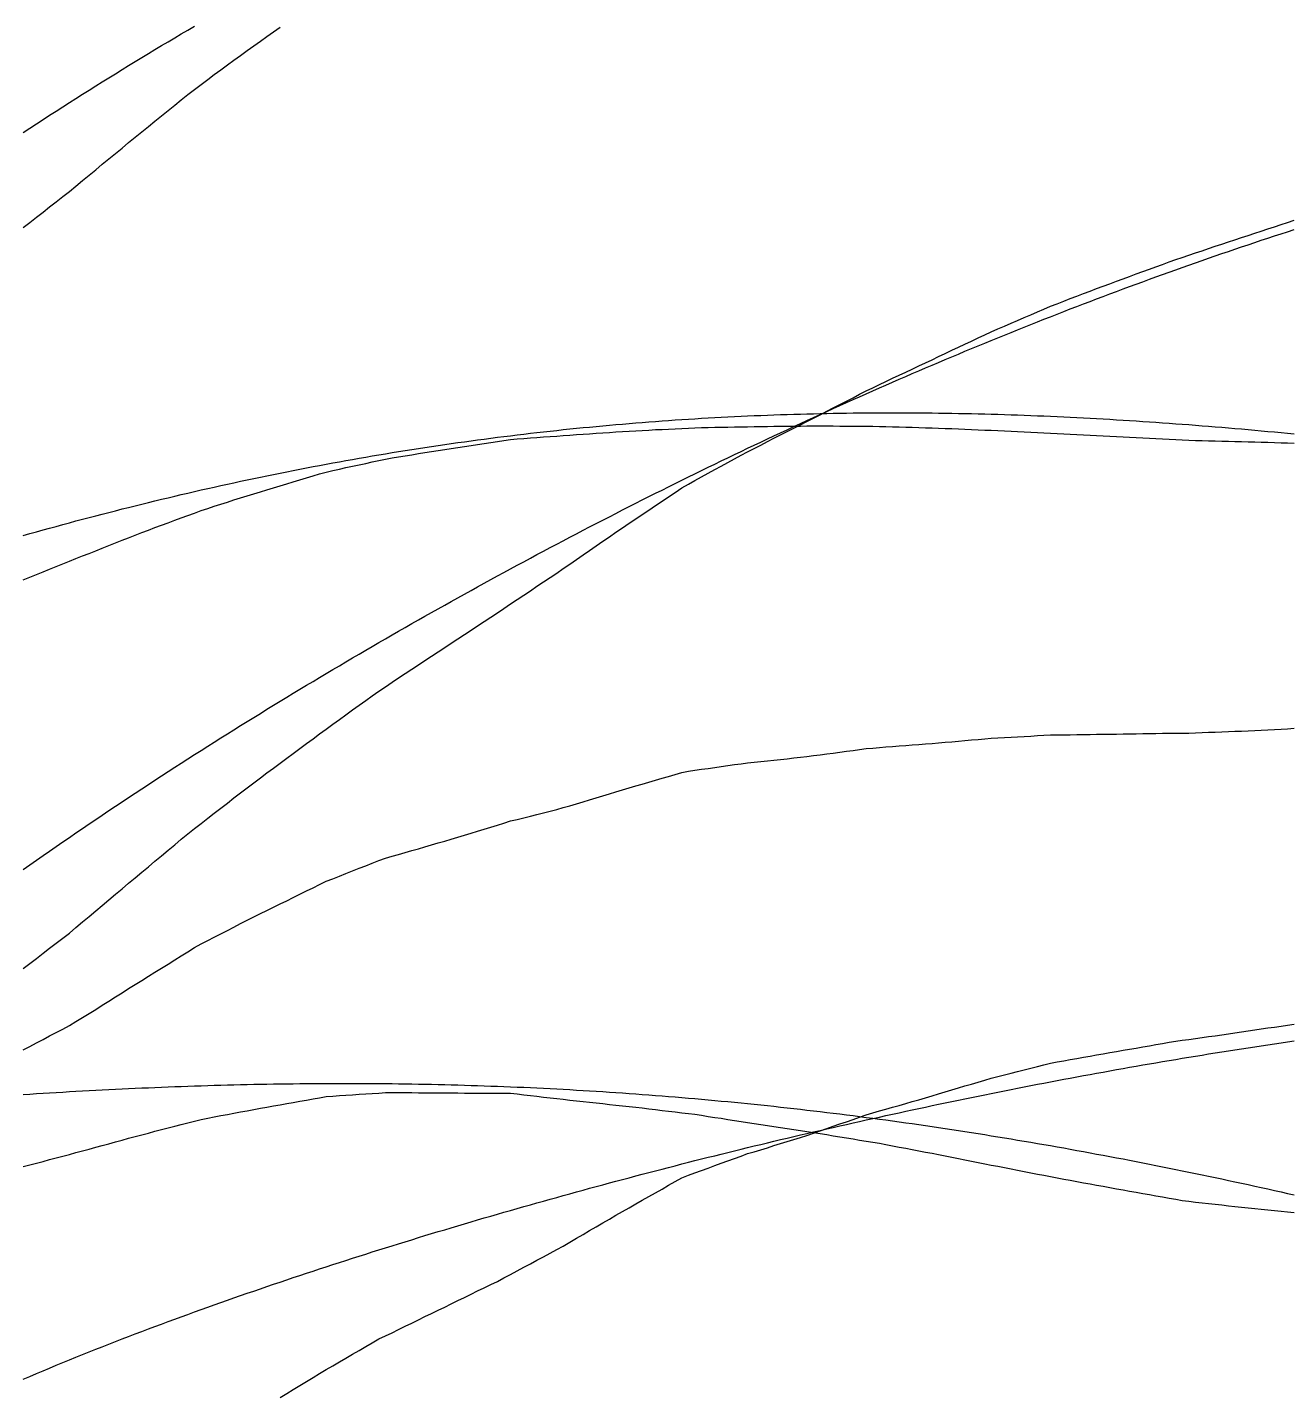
# Model space of a CAD drawing. Extents: x -35 to 179, y -35 to 146.
# Drawn here: x 70.5 to 124.9, y 28 to 86.9 of the extents above; entities that cross this region are included whole.
import ezdxf

# ---------------------------------------------------------------- set-up
doc = ezdxf.new("R2010")
doc.units = 0

msp = doc.modelspace()

# ---------------------------------------------------------------- linework, layer by layer
at = {"color": 3}
for points in [[(70.353, 82.331), (70.636, 82.517), (70.92, 82.703), (71.204, 82.887), (71.487, 83.071), (71.771, 83.254), (72.055, 83.436), (72.338, 83.618), (72.622, 83.798), (72.906, 83.978), (73.189, 84.157), (73.473, 84.335), (73.757, 84.512), (74.04, 84.689), (74.324, 84.864), (74.608, 85.039), (74.891, 85.213), (75.175, 85.387), (75.459, 85.559), (75.743, 85.731), (76.026, 85.902), (76.31, 86.072), (76.594, 86.241), (76.877, 86.41), (77.161, 86.578), (77.445, 86.745), (77.728, 86.911)], [(70.353, 50.575), (70.636, 50.775), (70.92, 50.975), (71.204, 51.173), (71.487, 51.371), (71.771, 51.568), (72.055, 51.764), (72.338, 51.959), (72.622, 52.154), (72.906, 52.347), (73.189, 52.54), (73.473, 52.732), (73.757, 52.923), (74.04, 53.113), (74.324, 53.303), (74.608, 53.492), (74.891, 53.68), (75.175, 53.868), (75.459, 54.055), (75.743, 54.241), (76.026, 54.426), (76.31, 54.611), (76.594, 54.795), (76.877, 54.978), (77.161, 55.161), (77.445, 55.343), (77.728, 55.524), (78.012, 55.705), (78.296, 55.885), (78.579, 56.065), (78.863, 56.243), (79.147, 56.421), (79.43, 56.599), (79.714, 56.776), (79.998, 56.952), (80.281, 57.128), (80.565, 57.303), (80.849, 57.477), (81.132, 57.651), (81.416, 57.824), (81.7, 57.997), (81.983, 58.169), (82.267, 58.341), (82.551, 58.511), (82.835, 58.682), (83.118, 58.851), (83.402, 59.021), (83.686, 59.189), (83.969, 59.357), (84.253, 59.525), (84.537, 59.691), (84.82, 59.858), (85.104, 60.023), (85.388, 60.189), (85.671, 60.353), (85.955, 60.517), (86.239, 60.681), (86.522, 60.844), (86.806, 61.006), (87.09, 61.168), (87.373, 61.329), (87.657, 61.49), (87.941, 61.65), (88.224, 61.81), (88.508, 61.969), (88.792, 62.128), (89.075, 62.286), (89.359, 62.443), (89.643, 62.6), (89.927, 62.757), (90.21, 62.913), (90.494, 63.068), (90.778, 63.223), (91.061, 63.377), (91.345, 63.531), (91.629, 63.684), (91.912, 63.837), (92.196, 63.989), (92.48, 64.141), (92.763, 64.292), (93.047, 64.443), (93.331, 64.593), (93.614, 64.743), (93.898, 64.892), (94.182, 65.04), (94.465, 65.189), (94.749, 65.336), (95.033, 65.483), (95.316, 65.63), (95.6, 65.776), (95.884, 65.921), (96.167, 66.066), (96.451, 66.211), (96.735, 66.355), (97.019, 66.498), (97.302, 66.641), (97.586, 66.783), (97.87, 66.925), (98.153, 67.067), (98.437, 67.208), (98.721, 67.348), (99.004, 67.488), (99.288, 67.627), (99.572, 67.766), (99.855, 67.904), (100.139, 68.042), (100.423, 68.18), (100.706, 68.316), (100.99, 68.453), (101.274, 68.589), (101.557, 68.724), (101.841, 68.859), (102.125, 68.993), (102.408, 69.127), (102.692, 69.26), (102.976, 69.393), (103.259, 69.525), (103.543, 69.657), (103.827, 69.788), (104.111, 69.919), (104.394, 70.049), (104.678, 70.178), (104.962, 70.308), (105.245, 70.436), (105.529, 70.564), (105.813, 70.692), (106.096, 70.819), (106.38, 70.946), (106.664, 71.072), (106.947, 71.198), (107.231, 71.323), (107.515, 71.447), (107.798, 71.571), (108.082, 71.695), (108.366, 71.818), (108.649, 71.941), (108.933, 72.063), (109.217, 72.184), (109.5, 72.305), (109.784, 72.426), (110.068, 72.545), (110.351, 72.665), (110.635, 72.784), (110.919, 72.902), (111.203, 73.02), (111.486, 73.138), (111.77, 73.254), (112.054, 73.371), (112.337, 73.487), (112.621, 73.602), (112.905, 73.717), (113.188, 73.831), (113.472, 73.945), (113.756, 74.058), (114.039, 74.17), (114.323, 74.283), (114.607, 74.394), (114.89, 74.505), (115.174, 74.616), (115.458, 74.726), (115.741, 74.835), (116.025, 74.944), (116.309, 75.053), (116.592, 75.161), (116.876, 75.268), (117.16, 75.375), (117.443, 75.481), (117.727, 75.587), (118.011, 75.693), (118.295, 75.797), (118.578, 75.901), (118.862, 76.005), (119.146, 76.108), (119.429, 76.211), (119.713, 76.313), (119.997, 76.414), (120.28, 76.515), (120.564, 76.616), (120.848, 76.716), (121.131, 76.815), (121.415, 76.914), (121.699, 77.012), (121.982, 77.11), (122.266, 77.207), (122.55, 77.303), (122.833, 77.399), (123.117, 77.495), (123.401, 77.59), (123.684, 77.684), (123.968, 77.778), (124.252, 77.871), (124.535, 77.964), (124.819, 78.056), (125.103, 78.147)], [(70.353, 64.965), (70.636, 65.046), (70.92, 65.125), (71.204, 65.204), (71.487, 65.283), (71.771, 65.36), (72.055, 65.438), (72.338, 65.514), (72.622, 65.591), (72.906, 65.666), (73.189, 65.741), (73.473, 65.816), (73.757, 65.89), (74.04, 65.963), (74.324, 66.036), (74.608, 66.108), (74.891, 66.179), (75.175, 66.25), (75.459, 66.321), (75.743, 66.391), (76.026, 66.46), (76.31, 66.528), (76.594, 66.596), (76.877, 66.664), (77.161, 66.73), (77.445, 66.796), (77.728, 66.862), (78.012, 66.927), (78.296, 66.991), (78.579, 67.055), (78.863, 67.118), (79.147, 67.18), (79.43, 67.242), (79.714, 67.303), (79.998, 67.364), (80.281, 67.424), (80.565, 67.483), (80.849, 67.542), (81.132, 67.6), (81.416, 67.657), (81.7, 67.714), (81.983, 67.77), (82.267, 67.826), (82.551, 67.881), (82.835, 67.935), (83.118, 67.989), (83.402, 68.042), (83.686, 68.094), (83.969, 68.146), (84.253, 68.197), (84.537, 68.247), (84.82, 68.297), (85.104, 68.346), (85.388, 68.395), (85.671, 68.443), (85.955, 68.49), (86.239, 68.537), (86.522, 68.583), (86.806, 68.628), (87.09, 68.673), (87.373, 68.717), (87.657, 68.76), (87.941, 68.803), (88.224, 68.845), (88.508, 68.887), (88.792, 68.928), (89.075, 68.968), (89.359, 69.008), (89.643, 69.047), (89.927, 69.085), (90.21, 69.123), (90.494, 69.16), (90.778, 69.196), (91.061, 69.232), (91.345, 69.267), (91.629, 69.302), (91.912, 69.336), (92.196, 69.369), (92.48, 69.402), (92.763, 69.434), (93.047, 69.465), (93.331, 69.496), (93.614, 69.526), (93.898, 69.555), (94.182, 69.584), (94.465, 69.613), (94.749, 69.64), (95.033, 69.667), (95.316, 69.694), (95.6, 69.719), (95.884, 69.744), (96.167, 69.769), (96.451, 69.793), (96.735, 69.816), (97.019, 69.839), (97.302, 69.861), (97.586, 69.882), (97.87, 69.903), (98.153, 69.923), (98.437, 69.943), (98.721, 69.962), (99.004, 69.98), (99.288, 69.998), (99.572, 70.015), (99.855, 70.031), (100.139, 70.047), (100.423, 70.063), (100.706, 70.077), (100.99, 70.092), (101.274, 70.105), (101.557, 70.118), (101.841, 70.13), (102.125, 70.142), (102.408, 70.153), (102.692, 70.164), (102.976, 70.174), (103.259, 70.183), (103.543, 70.192), (103.827, 70.2), (104.111, 70.208), (104.394, 70.215), (104.678, 70.221), (104.962, 70.227), (105.245, 70.233), (105.529, 70.238), (105.813, 70.242), (106.096, 70.245), (106.38, 70.248), (106.664, 70.251), (106.947, 70.253), (107.231, 70.254), (107.515, 70.255), (107.798, 70.255), (108.082, 70.255), (108.366, 70.254), (108.649, 70.253), (108.933, 70.251), (109.217, 70.249), (109.5, 70.246), (109.784, 70.242), (110.068, 70.238), (110.351, 70.234), (110.635, 70.228), (110.919, 70.223), (111.203, 70.217), (111.486, 70.21), (111.77, 70.203), (112.054, 70.195), (112.337, 70.187), (112.621, 70.178), (112.905, 70.169), (113.188, 70.159), (113.472, 70.149), (113.756, 70.138), (114.039, 70.127), (114.323, 70.115), (114.607, 70.103), (114.89, 70.09), (115.174, 70.077), (115.458, 70.064), (115.741, 70.05), (116.025, 70.035), (116.309, 70.02), (116.592, 70.005), (116.876, 69.989), (117.16, 69.972), (117.443, 69.955), (117.727, 69.938), (118.011, 69.92), (118.295, 69.902), (118.578, 69.884), (118.862, 69.865), (119.146, 69.845), (119.429, 69.825), (119.713, 69.805), (119.997, 69.784), (120.28, 69.763), (120.564, 69.742), (120.848, 69.72), (121.131, 69.697), (121.415, 69.675), (121.699, 69.651), (121.982, 69.628), (122.266, 69.604), (122.55, 69.58), (122.833, 69.555), (123.117, 69.53), (123.401, 69.505), (123.684, 69.479), (123.968, 69.453), (124.252, 69.427), (124.535, 69.4), (124.819, 69.373), (125.103, 69.346)]]:
    msp.add_lwpolyline(points, dxfattribs=at)
at = {"color": 4}
for points in [[(70.353, 78.232), (70.636, 78.457), (70.92, 78.679), (71.204, 78.902), (71.487, 79.125), (71.771, 79.347), (72.055, 79.568), (72.338, 79.79), (72.622, 80.022), (72.906, 80.255), (73.189, 80.49), (73.473, 80.724), (73.757, 80.958), (74.04, 81.192), (74.324, 81.426), (74.608, 81.659), (74.891, 81.893), (75.175, 82.125), (75.459, 82.357), (75.743, 82.587), (76.026, 82.817), (76.31, 83.046), (76.594, 83.275), (76.877, 83.504), (77.161, 83.732), (77.445, 83.961), (77.728, 84.189), (78.012, 84.404), (78.296, 84.616), (78.579, 84.824), (78.863, 85.031), (79.147, 85.239), (79.43, 85.445), (79.714, 85.652), (79.998, 85.858), (80.281, 86.064), (80.565, 86.267), (80.849, 86.469), (81.132, 86.669), (81.416, 86.869)], [(70.353, 46.306), (70.636, 46.525), (70.92, 46.745), (71.204, 46.964), (71.487, 47.183), (71.771, 47.402), (72.055, 47.621), (72.338, 47.839), (72.622, 48.075), (72.906, 48.314), (73.189, 48.553), (73.473, 48.792), (73.757, 49.03), (74.04, 49.269), (74.324, 49.508), (74.608, 49.746), (74.891, 49.985), (75.175, 50.222), (75.459, 50.459), (75.743, 50.695), (76.026, 50.932), (76.31, 51.168), (76.594, 51.405), (76.877, 51.641), (77.161, 51.877), (77.445, 52.113), (77.728, 52.349), (78.012, 52.564), (78.296, 52.783), (78.579, 53.002), (78.863, 53.221), (79.147, 53.439), (79.43, 53.657), (79.714, 53.875), (79.998, 54.093), (80.281, 54.311), (80.565, 54.523), (80.849, 54.735), (81.132, 54.947), (81.416, 55.158), (81.7, 55.369), (81.983, 55.58), (82.267, 55.791), (82.551, 56.002), (82.835, 56.212), (83.118, 56.419), (83.402, 56.626), (83.686, 56.832), (83.969, 57.037), (84.253, 57.243), (84.537, 57.448), (84.82, 57.653), (85.104, 57.857), (85.388, 58.062), (85.671, 58.266), (85.955, 58.451), (86.239, 58.641), (86.522, 58.83), (86.806, 59.019), (87.09, 59.207), (87.373, 59.396), (87.657, 59.584), (87.941, 59.772), (88.224, 59.959), (88.508, 60.146), (88.792, 60.333), (89.075, 60.52), (89.359, 60.706), (89.643, 60.892), (89.927, 61.078), (90.21, 61.263), (90.494, 61.448), (90.778, 61.633), (91.061, 61.823), (91.345, 62.015), (91.629, 62.206), (91.912, 62.397), (92.196, 62.588), (92.48, 62.779), (92.763, 62.969), (93.047, 63.16), (93.331, 63.349), (93.614, 63.539), (93.898, 63.738), (94.182, 63.934), (94.465, 64.13), (94.749, 64.326), (95.033, 64.521), (95.316, 64.716), (95.6, 64.911), (95.884, 65.105), (96.167, 65.3), (96.451, 65.491), (96.735, 65.682), (97.019, 65.873), (97.302, 66.064), (97.586, 66.254), (97.87, 66.444), (98.153, 66.634), (98.437, 66.824), (98.721, 67.013), (99.004, 67.178), (99.288, 67.334), (99.572, 67.491), (99.855, 67.647), (100.139, 67.803), (100.423, 67.959), (100.706, 68.114), (100.99, 68.269), (101.274, 68.423), (101.557, 68.578), (101.841, 68.719), (102.125, 68.864), (102.408, 69.009), (102.692, 69.153), (102.976, 69.298), (103.259, 69.441), (103.543, 69.585), (103.827, 69.728), (104.111, 69.871), (104.394, 70.02), (104.678, 70.168), (104.962, 70.316), (105.245, 70.463), (105.529, 70.611), (105.813, 70.757), (106.096, 70.904), (106.38, 71.05), (106.664, 71.196), (106.947, 71.333), (107.231, 71.468), (107.515, 71.603), (107.798, 71.738), (108.082, 71.872), (108.366, 72.006), (108.649, 72.139), (108.933, 72.273), (109.217, 72.406), (109.5, 72.54), (109.784, 72.675), (110.068, 72.809), (110.351, 72.944), (110.635, 73.077), (110.919, 73.211), (111.203, 73.344), (111.486, 73.477), (111.77, 73.61), (112.054, 73.742), (112.337, 73.864), (112.621, 73.988), (112.905, 74.111), (113.188, 74.234), (113.472, 74.357), (113.756, 74.479), (114.039, 74.601), (114.323, 74.723), (114.607, 74.844), (114.89, 74.954), (115.174, 75.063), (115.458, 75.171), (115.741, 75.279), (116.025, 75.387), (116.309, 75.494), (116.592, 75.601), (116.876, 75.708), (117.16, 75.814), (117.443, 75.92), (117.727, 76.025), (118.011, 76.129), (118.295, 76.234), (118.578, 76.338), (118.862, 76.441), (119.146, 76.544), (119.429, 76.647), (119.713, 76.75), (119.997, 76.852), (120.28, 76.947), (120.564, 77.043), (120.848, 77.139), (121.131, 77.235), (121.415, 77.33), (121.699, 77.425), (121.982, 77.519), (122.266, 77.614), (122.55, 77.707), (122.833, 77.802), (123.117, 77.896), (123.401, 77.991), (123.684, 78.084), (123.968, 78.178), (124.252, 78.271), (124.535, 78.363), (124.819, 78.456), (125.103, 78.547)], [(70.353, 63.056), (70.636, 63.173), (70.92, 63.288), (71.204, 63.403), (71.487, 63.517), (71.771, 63.631), (72.055, 63.745), (72.338, 63.858), (72.622, 63.971), (72.906, 64.083), (73.189, 64.197), (73.473, 64.31), (73.757, 64.422), (74.04, 64.535), (74.324, 64.646), (74.608, 64.758), (74.891, 64.869), (75.175, 64.979), (75.459, 65.09), (75.743, 65.197), (76.026, 65.304), (76.31, 65.41), (76.594, 65.516), (76.877, 65.621), (77.161, 65.726), (77.445, 65.83), (77.728, 65.935), (78.012, 66.038), (78.296, 66.135), (78.579, 66.226), (78.863, 66.317), (79.147, 66.407), (79.43, 66.497), (79.714, 66.586), (79.998, 66.675), (80.281, 66.764), (80.565, 66.852), (80.849, 66.94), (81.132, 67.025), (81.416, 67.111), (81.7, 67.196), (81.983, 67.281), (82.267, 67.365), (82.551, 67.449), (82.835, 67.533), (83.118, 67.616), (83.402, 67.699), (83.686, 67.763), (83.969, 67.826), (84.253, 67.889), (84.537, 67.951), (84.82, 68.013), (85.104, 68.075), (85.388, 68.136), (85.671, 68.196), (85.955, 68.257), (86.239, 68.308), (86.522, 68.355), (86.806, 68.402), (87.09, 68.448), (87.373, 68.494), (87.657, 68.539), (87.941, 68.584), (88.224, 68.629), (88.508, 68.673), (88.792, 68.717), (89.075, 68.762), (89.359, 68.806), (89.643, 68.849), (89.927, 68.893), (90.21, 68.935), (90.494, 68.978), (90.778, 69.02), (91.061, 69.062), (91.345, 69.103), (91.629, 69.125), (91.912, 69.147), (92.196, 69.168), (92.48, 69.19), (92.763, 69.211), (93.047, 69.231), (93.331, 69.251), (93.614, 69.271), (93.898, 69.291), (94.182, 69.311), (94.465, 69.332), (94.749, 69.351), (95.033, 69.371), (95.316, 69.39), (95.6, 69.409), (95.884, 69.428), (96.167, 69.446), (96.451, 69.464), (96.735, 69.482), (97.019, 69.497), (97.302, 69.511), (97.586, 69.526), (97.87, 69.54), (98.153, 69.554), (98.437, 69.568), (98.721, 69.581), (99.004, 69.594), (99.288, 69.607), (99.572, 69.614), (99.855, 69.62), (100.139, 69.627), (100.423, 69.633), (100.706, 69.638), (100.99, 69.644), (101.274, 69.649), (101.557, 69.654), (101.841, 69.658), (102.125, 69.663), (102.408, 69.667), (102.692, 69.67), (102.976, 69.673), (103.259, 69.676), (103.543, 69.679), (103.827, 69.682), (104.111, 69.684), (104.394, 69.685), (104.678, 69.687), (104.962, 69.685), (105.245, 69.684), (105.529, 69.683), (105.813, 69.681), (106.096, 69.679), (106.38, 69.677), (106.664, 69.675), (106.947, 69.672), (107.231, 69.669), (107.515, 69.661), (107.798, 69.653), (108.082, 69.646), (108.366, 69.638), (108.649, 69.629), (108.933, 69.621), (109.217, 69.612), (109.5, 69.603), (109.784, 69.593), (110.068, 69.582), (110.351, 69.571), (110.635, 69.56), (110.919, 69.548), (111.203, 69.536), (111.486, 69.524), (111.77, 69.511), (112.054, 69.499), (112.337, 69.486), (112.621, 69.473), (112.905, 69.46), (113.188, 69.447), (113.472, 69.433), (113.756, 69.42), (114.039, 69.406), (114.323, 69.392), (114.607, 69.377), (114.89, 69.363), (115.174, 69.348), (115.458, 69.335), (115.741, 69.322), (116.025, 69.308), (116.309, 69.294), (116.592, 69.28), (116.876, 69.266), (117.16, 69.252), (117.443, 69.237), (117.727, 69.222), (118.011, 69.207), (118.295, 69.192), (118.578, 69.177), (118.862, 69.162), (119.146, 69.146), (119.429, 69.131), (119.713, 69.115), (119.997, 69.099), (120.28, 69.082), (120.564, 69.072), (120.848, 69.065), (121.131, 69.058), (121.415, 69.05), (121.699, 69.043), (121.982, 69.035), (122.266, 69.027), (122.55, 69.019), (122.833, 69.01), (123.117, 69.002), (123.401, 68.995), (123.684, 68.988), (123.968, 68.981), (124.252, 68.973), (124.535, 68.965), (124.819, 68.957), (125.103, 68.949)]]:
    msp.add_lwpolyline(points, dxfattribs=at)
at = {"color": 1}
msp.add_lwpolyline([(70.353, 42.804), (70.636, 42.955), (70.92, 43.104), (71.204, 43.253), (71.487, 43.403), (71.771, 43.552), (72.055, 43.702), (72.338, 43.853), (72.622, 44.023), (72.906, 44.197), (73.189, 44.374), (73.473, 44.551), (73.757, 44.728), (74.04, 44.906), (74.324, 45.085), (74.608, 45.264), (74.891, 45.443), (75.175, 45.622), (75.459, 45.8), (75.743, 45.976), (76.026, 46.151), (76.31, 46.327), (76.594, 46.503), (76.877, 46.68), (77.161, 46.858), (77.445, 47.035), (77.728, 47.213), (78.012, 47.369), (78.296, 47.52), (78.579, 47.664), (78.863, 47.808), (79.147, 47.952), (79.43, 48.097), (79.714, 48.243), (79.998, 48.388), (80.281, 48.534), (80.565, 48.675), (80.849, 48.815), (81.132, 48.954), (81.416, 49.093), (81.7, 49.232), (81.983, 49.372), (82.267, 49.512), (82.551, 49.652), (82.835, 49.792), (83.118, 49.93), (83.402, 50.067), (83.686, 50.18), (83.969, 50.291), (84.253, 50.403), (84.537, 50.515), (84.82, 50.628), (85.104, 50.741), (85.388, 50.854), (85.671, 50.967), (85.955, 51.059), (86.239, 51.146), (86.522, 51.227), (86.806, 51.309), (87.09, 51.39), (87.373, 51.472), (87.657, 51.554), (87.941, 51.636), (88.224, 51.719), (88.508, 51.802), (88.792, 51.885), (89.075, 51.969), (89.359, 52.053), (89.643, 52.138), (89.927, 52.223), (90.21, 52.308), (90.494, 52.393), (90.778, 52.479), (91.061, 52.571), (91.345, 52.666), (91.629, 52.736), (91.912, 52.807), (92.196, 52.878), (92.48, 52.95), (92.763, 53.022), (93.047, 53.094), (93.331, 53.167), (93.614, 53.24), (93.898, 53.325), (94.182, 53.408), (94.465, 53.493), (94.749, 53.578), (95.033, 53.663), (95.316, 53.748), (95.6, 53.834), (95.884, 53.921), (96.167, 54.007), (96.451, 54.091), (96.735, 54.175), (97.019, 54.256), (97.302, 54.339), (97.586, 54.422), (97.87, 54.505), (98.153, 54.589), (98.437, 54.672), (98.721, 54.757), (99.004, 54.811), (99.288, 54.856), (99.572, 54.895), (99.855, 54.934), (100.139, 54.973), (100.423, 55.013), (100.706, 55.053), (100.99, 55.093), (101.274, 55.133), (101.557, 55.173), (101.841, 55.198), (102.125, 55.228), (102.408, 55.259), (102.692, 55.289), (102.976, 55.32), (103.259, 55.351), (103.543, 55.381), (103.827, 55.413), (104.111, 55.444), (104.394, 55.484), (104.678, 55.523), (104.962, 55.558), (105.245, 55.595), (105.529, 55.632), (105.813, 55.67), (106.096, 55.707), (106.38, 55.745), (106.664, 55.783), (106.947, 55.81), (107.231, 55.836), (107.515, 55.856), (107.798, 55.877), (108.082, 55.898), (108.366, 55.919), (108.649, 55.94), (108.933, 55.962), (109.217, 55.984), (109.5, 56.008), (109.784, 56.033), (110.068, 56.058), (110.351, 56.082), (110.635, 56.106), (110.919, 56.131), (111.203, 56.156), (111.486, 56.181), (111.77, 56.206), (112.054, 56.231), (112.337, 56.244), (112.621, 56.26), (112.905, 56.276), (113.188, 56.292), (113.472, 56.309), (113.756, 56.325), (114.039, 56.342), (114.323, 56.359), (114.607, 56.376), (114.89, 56.378), (115.174, 56.38), (115.458, 56.384), (115.741, 56.388), (116.025, 56.392), (116.309, 56.396), (116.592, 56.4), (116.876, 56.405), (117.16, 56.409), (117.443, 56.413), (117.727, 56.417), (118.011, 56.421), (118.295, 56.426), (118.578, 56.43), (118.862, 56.435), (119.146, 56.44), (119.429, 56.445), (119.713, 56.45), (119.997, 56.455), (120.28, 56.451), (120.564, 56.456), (120.848, 56.467), (121.131, 56.477), (121.415, 56.487), (121.699, 56.498), (121.982, 56.508), (122.266, 56.518), (122.55, 56.529), (122.833, 56.541), (123.117, 56.554), (123.401, 56.569), (123.684, 56.584), (123.968, 56.598), (124.252, 56.613), (124.535, 56.628), (124.819, 56.643), (125.103, 56.658)], dxfattribs=at)
at = {"color": 2}
for points in [[(70.353, 42.804), (70.636, 42.955), (70.92, 43.104), (71.204, 43.253), (71.487, 43.403), (71.771, 43.552), (72.055, 43.702), (72.338, 43.853), (72.622, 44.023), (72.906, 44.197), (73.189, 44.374), (73.473, 44.551), (73.757, 44.728), (74.04, 44.906), (74.324, 45.085), (74.608, 45.264), (74.891, 45.443), (75.175, 45.622), (75.459, 45.8), (75.743, 45.976), (76.026, 46.151), (76.31, 46.327), (76.594, 46.503), (76.877, 46.68), (77.161, 46.858), (77.445, 47.035), (77.728, 47.213), (78.012, 47.369), (78.296, 47.52), (78.579, 47.664), (78.863, 47.808), (79.147, 47.952), (79.43, 48.097), (79.714, 48.243), (79.998, 48.388), (80.281, 48.534), (80.565, 48.675), (80.849, 48.815), (81.132, 48.954), (81.416, 49.093), (81.7, 49.232), (81.983, 49.372), (82.267, 49.512), (82.551, 49.652), (82.835, 49.792), (83.118, 49.93), (83.402, 50.067), (83.686, 50.18), (83.969, 50.291), (84.253, 50.403), (84.537, 50.515), (84.82, 50.628), (85.104, 50.741), (85.388, 50.854), (85.671, 50.967), (85.955, 51.059), (86.239, 51.146), (86.522, 51.227), (86.806, 51.309), (87.09, 51.39), (87.373, 51.472), (87.657, 51.554), (87.941, 51.636), (88.224, 51.719), (88.508, 51.802), (88.792, 51.885), (89.075, 51.969), (89.359, 52.053), (89.643, 52.138), (89.927, 52.223), (90.21, 52.308), (90.494, 52.393), (90.778, 52.479), (91.061, 52.571), (91.345, 52.666), (91.629, 52.736), (91.912, 52.807), (92.196, 52.878), (92.48, 52.95), (92.763, 53.022), (93.047, 53.094), (93.331, 53.167), (93.614, 53.24), (93.898, 53.325), (94.182, 53.408), (94.465, 53.493), (94.749, 53.578), (95.033, 53.663), (95.316, 53.748), (95.6, 53.834), (95.884, 53.921), (96.167, 54.007), (96.451, 54.091), (96.735, 54.175), (97.019, 54.256), (97.302, 54.339), (97.586, 54.422), (97.87, 54.505), (98.153, 54.589), (98.437, 54.672), (98.721, 54.757), (99.004, 54.811), (99.288, 54.856), (99.572, 54.895), (99.855, 54.934), (100.139, 54.973), (100.423, 55.013), (100.706, 55.053), (100.99, 55.093), (101.274, 55.133), (101.557, 55.173), (101.841, 55.198), (102.125, 55.228), (102.408, 55.259), (102.692, 55.289), (102.976, 55.32), (103.259, 55.351), (103.543, 55.381), (103.827, 55.413), (104.111, 55.444), (104.394, 55.484), (104.678, 55.523), (104.962, 55.558), (105.245, 55.595), (105.529, 55.632), (105.813, 55.67), (106.096, 55.707), (106.38, 55.745), (106.664, 55.783), (106.947, 55.81), (107.231, 55.836), (107.515, 55.856), (107.798, 55.877), (108.082, 55.898), (108.366, 55.919), (108.649, 55.94), (108.933, 55.962), (109.217, 55.984), (109.5, 56.008), (109.784, 56.033), (110.068, 56.058), (110.351, 56.082), (110.635, 56.106), (110.919, 56.131), (111.203, 56.156), (111.486, 56.181), (111.77, 56.206), (112.054, 56.231), (112.337, 56.244), (112.621, 56.26), (112.905, 56.276), (113.188, 56.292), (113.472, 56.309), (113.756, 56.325), (114.039, 56.342), (114.323, 56.359), (114.607, 56.376), (114.89, 56.378), (115.174, 56.38), (115.458, 56.384), (115.741, 56.388), (116.025, 56.392), (116.309, 56.396), (116.592, 56.4), (116.876, 56.405), (117.16, 56.409), (117.443, 56.413), (117.727, 56.417), (118.011, 56.421), (118.295, 56.426), (118.578, 56.43), (118.862, 56.435), (119.146, 56.44), (119.429, 56.445), (119.713, 56.45), (119.997, 56.455), (120.28, 56.451), (120.564, 56.456), (120.848, 56.467), (121.131, 56.477), (121.415, 56.487), (121.699, 56.498), (121.982, 56.508), (122.266, 56.518), (122.55, 56.529), (122.833, 56.541), (123.117, 56.554), (123.401, 56.569), (123.684, 56.584), (123.968, 56.598), (124.252, 56.613), (124.535, 56.628), (124.819, 56.643), (125.103, 56.658)], [(70.353, 28.617), (70.636, 28.739), (70.92, 28.86), (71.204, 28.979), (71.487, 29.098), (71.771, 29.216), (72.055, 29.332), (72.338, 29.448), (72.622, 29.563), (72.906, 29.678), (73.189, 29.791), (73.473, 29.904), (73.757, 30.016), (74.04, 30.127), (74.324, 30.238), (74.608, 30.348), (74.891, 30.457), (75.175, 30.565), (75.459, 30.673), (75.743, 30.78), (76.026, 30.887), (76.31, 30.993), (76.594, 31.098), (76.877, 31.202), (77.161, 31.306), (77.445, 31.41), (77.728, 31.513), (78.012, 31.615), (78.296, 31.717), (78.579, 31.818), (78.863, 31.919), (79.147, 32.019), (79.43, 32.118), (79.714, 32.217), (79.998, 32.316), (80.281, 32.414), (80.565, 32.511), (80.849, 32.608), (81.132, 32.705), (81.416, 32.801), (81.7, 32.896), (81.983, 32.992), (82.267, 33.086), (82.551, 33.18), (82.835, 33.274), (83.118, 33.367), (83.402, 33.46), (83.686, 33.552), (83.969, 33.644), (84.253, 33.736), (84.537, 33.827), (84.82, 33.917), (85.104, 34.008), (85.388, 34.097), (85.671, 34.187), (85.955, 34.276), (86.239, 34.364), (86.522, 34.452), (86.806, 34.54), (87.09, 34.627), (87.373, 34.714), (87.657, 34.801), (87.941, 34.887), (88.224, 34.973), (88.508, 35.058), (88.792, 35.143), (89.075, 35.227), (89.359, 35.312), (89.643, 35.395), (89.927, 35.479), (90.21, 35.562), (90.494, 35.645), (90.778, 35.727), (91.061, 35.809), (91.345, 35.89), (91.629, 35.972), (91.912, 36.053), (92.196, 36.133), (92.48, 36.213), (92.763, 36.293), (93.047, 36.372), (93.331, 36.451), (93.614, 36.53), (93.898, 36.609), (94.182, 36.687), (94.465, 36.764), (94.749, 36.842), (95.033, 36.918), (95.316, 36.995), (95.6, 37.071), (95.884, 37.147), (96.167, 37.223), (96.451, 37.298), (96.735, 37.373), (97.019, 37.448), (97.302, 37.522), (97.586, 37.596), (97.87, 37.669), (98.153, 37.743), (98.437, 37.815), (98.721, 37.888), (99.004, 37.96), (99.288, 38.032), (99.572, 38.104), (99.855, 38.175), (100.139, 38.246), (100.423, 38.316), (100.706, 38.387), (100.99, 38.456), (101.274, 38.526), (101.557, 38.595), (101.841, 38.664), (102.125, 38.733), (102.408, 38.801), (102.692, 38.869), (102.976, 38.937), (103.259, 39.004), (103.543, 39.071), (103.827, 39.137), (104.111, 39.204), (104.394, 39.27), (104.678, 39.335), (104.962, 39.401), (105.245, 39.466), (105.529, 39.53), (105.813, 39.595), (106.096, 39.659), (106.38, 39.723), (106.664, 39.786), (106.947, 39.849), (107.231, 39.912), (107.515, 39.974), (107.798, 40.036), (108.082, 40.098), (108.366, 40.16), (108.649, 40.221), (108.933, 40.281), (109.217, 40.342), (109.5, 40.402), (109.784, 40.462), (110.068, 40.521), (110.351, 40.581), (110.635, 40.639), (110.919, 40.698), (111.203, 40.756), (111.486, 40.814), (111.77, 40.872), (112.054, 40.929), (112.337, 40.986), (112.621, 41.042), (112.905, 41.098), (113.188, 41.154), (113.472, 41.21), (113.756, 41.265), (114.039, 41.32), (114.323, 41.375), (114.607, 41.429), (114.89, 41.483), (115.174, 41.536), (115.458, 41.59), (115.741, 41.643), (116.025, 41.695), (116.309, 41.747), (116.592, 41.799), (116.876, 41.851), (117.16, 41.902), (117.443, 41.953), (117.727, 42.004), (118.011, 42.054), (118.295, 42.104), (118.578, 42.153), (118.862, 42.202), (119.146, 42.251), (119.429, 42.3), (119.713, 42.348), (119.997, 42.396), (120.28, 42.443), (120.564, 42.49), (120.848, 42.537), (121.131, 42.583), (121.415, 42.629), (121.699, 42.675), (121.982, 42.72), (122.266, 42.765), (122.55, 42.81), (122.833, 42.854), (123.117, 42.898), (123.401, 42.942), (123.684, 42.985), (123.968, 43.028), (124.252, 43.07), (124.535, 43.112), (124.819, 43.154), (125.103, 43.195)], [(70.353, 40.883), (70.636, 40.901), (70.92, 40.919), (71.204, 40.937), (71.487, 40.954), (71.771, 40.971), (72.055, 40.988), (72.338, 41.004), (72.622, 41.021), (72.906, 41.036), (73.189, 41.052), (73.473, 41.067), (73.757, 41.082), (74.04, 41.096), (74.324, 41.111), (74.608, 41.124), (74.891, 41.138), (75.175, 41.151), (75.459, 41.164), (75.743, 41.176), (76.026, 41.188), (76.31, 41.2), (76.594, 41.211), (76.877, 41.222), (77.161, 41.232), (77.445, 41.242), (77.728, 41.252), (78.012, 41.261), (78.296, 41.27), (78.579, 41.279), (78.863, 41.287), (79.147, 41.294), (79.43, 41.302), (79.714, 41.308), (79.998, 41.315), (80.281, 41.321), (80.565, 41.327), (80.849, 41.332), (81.132, 41.337), (81.416, 41.341), (81.7, 41.345), (81.983, 41.348), (82.267, 41.351), (82.551, 41.354), (82.835, 41.356), (83.118, 41.358), (83.402, 41.359), (83.686, 41.36), (83.969, 41.361), (84.253, 41.361), (84.537, 41.36), (84.82, 41.36), (85.104, 41.358), (85.388, 41.357), (85.671, 41.354), (85.955, 41.352), (86.239, 41.349), (86.522, 41.345), (86.806, 41.341), (87.09, 41.337), (87.373, 41.332), (87.657, 41.326), (87.941, 41.321), (88.224, 41.314), (88.508, 41.308), (88.792, 41.3), (89.075, 41.293), (89.359, 41.285), (89.643, 41.276), (89.927, 41.267), (90.21, 41.257), (90.494, 41.247), (90.778, 41.237), (91.061, 41.226), (91.345, 41.215), (91.629, 41.203), (91.912, 41.191), (92.196, 41.178), (92.48, 41.165), (92.763, 41.151), (93.047, 41.137), (93.331, 41.122), (93.614, 41.107), (93.898, 41.091), (94.182, 41.075), (94.465, 41.059), (94.749, 41.042), (95.033, 41.024), (95.316, 41.006), (95.6, 40.988), (95.884, 40.969), (96.167, 40.949), (96.451, 40.929), (96.735, 40.909), (97.019, 40.888), (97.302, 40.867), (97.586, 40.845), (97.87, 40.823), (98.153, 40.8), (98.437, 40.777), (98.721, 40.753), (99.004, 40.729), (99.288, 40.705), (99.572, 40.679), (99.855, 40.654), (100.139, 40.628), (100.423, 40.601), (100.706, 40.574), (100.99, 40.547), (101.274, 40.519), (101.557, 40.49), (101.841, 40.461), (102.125, 40.432), (102.408, 40.402), (102.692, 40.372), (102.976, 40.341), (103.259, 40.31), (103.543, 40.278), (103.827, 40.246), (104.111, 40.213), (104.394, 40.18), (104.678, 40.146), (104.962, 40.112), (105.245, 40.078), (105.529, 40.042), (105.813, 40.007), (106.096, 39.971), (106.38, 39.934), (106.664, 39.898), (106.947, 39.86), (107.231, 39.822), (107.515, 39.784), (107.798, 39.745), (108.082, 39.706), (108.366, 39.666), (108.649, 39.626), (108.933, 39.585), (109.217, 39.544), (109.5, 39.503), (109.784, 39.461), (110.068, 39.418), (110.351, 39.375), (110.635, 39.332), (110.919, 39.288), (111.203, 39.244), (111.486, 39.199), (111.77, 39.154), (112.054, 39.108), (112.337, 39.062), (112.621, 39.016), (112.905, 38.969), (113.188, 38.921), (113.472, 38.873), (113.756, 38.825), (114.039, 38.776), (114.323, 38.727), (114.607, 38.678), (114.89, 38.627), (115.174, 38.577), (115.458, 38.526), (115.741, 38.475), (116.025, 38.423), (116.309, 38.371), (116.592, 38.318), (116.876, 38.265), (117.16, 38.212), (117.443, 38.158), (117.727, 38.104), (118.011, 38.049), (118.295, 37.994), (118.578, 37.938), (118.862, 37.883), (119.146, 37.826), (119.429, 37.77), (119.713, 37.713), (119.997, 37.655), (120.28, 37.597), (120.564, 37.539), (120.848, 37.48), (121.131, 37.421), (121.415, 37.362), (121.699, 37.302), (121.982, 37.242), (122.266, 37.182), (122.55, 37.121), (122.833, 37.06), (123.117, 36.998), (123.401, 36.936), (123.684, 36.874), (123.968, 36.812), (124.252, 36.749), (124.535, 36.685), (124.819, 36.622), (125.103, 36.558)]]:
    msp.add_lwpolyline(points, dxfattribs=at)
at = {"color": 6}
msp.add_lwpolyline([(81.416, 27.833), (81.7, 28.005), (81.983, 28.177), (82.267, 28.35), (82.551, 28.522), (82.835, 28.694), (83.118, 28.862), (83.402, 29.028), (83.686, 29.193), (83.969, 29.358), (84.253, 29.524), (84.537, 29.689), (84.82, 29.854), (85.104, 30.02), (85.388, 30.185), (85.671, 30.35), (85.955, 30.48), (86.239, 30.618), (86.522, 30.756), (86.806, 30.895), (87.09, 31.033), (87.373, 31.171), (87.657, 31.31), (87.941, 31.448), (88.224, 31.586), (88.508, 31.725), (88.792, 31.863), (89.075, 32.002), (89.359, 32.14), (89.643, 32.278), (89.927, 32.417), (90.21, 32.555), (90.494, 32.693), (90.778, 32.832), (91.061, 32.98), (91.345, 33.132), (91.629, 33.285), (91.912, 33.437), (92.196, 33.59), (92.48, 33.742), (92.763, 33.894), (93.047, 34.047), (93.331, 34.199), (93.614, 34.352), (93.898, 34.522), (94.182, 34.688), (94.465, 34.853), (94.749, 35.018), (95.033, 35.183), (95.316, 35.349), (95.6, 35.514), (95.884, 35.679), (96.167, 35.845), (96.451, 36.005), (96.735, 36.166), (97.019, 36.326), (97.302, 36.487), (97.586, 36.647), (97.87, 36.808), (98.153, 36.969), (98.437, 37.129), (98.721, 37.29), (99.004, 37.406), (99.288, 37.509), (99.572, 37.612), (99.855, 37.715), (100.139, 37.818), (100.423, 37.922), (100.706, 38.025), (100.99, 38.128), (101.274, 38.231), (101.557, 38.334), (101.841, 38.415), (102.125, 38.503), (102.408, 38.591), (102.692, 38.679), (102.976, 38.767), (103.259, 38.855), (103.543, 38.943), (103.827, 39.031), (104.111, 39.118), (104.394, 39.219), (104.678, 39.317), (104.962, 39.416), (105.245, 39.514), (105.529, 39.613), (105.813, 39.711), (106.096, 39.81), (106.38, 39.908), (106.664, 40.007), (106.947, 40.09), (107.231, 40.171), (107.515, 40.252), (107.798, 40.333), (108.082, 40.414), (108.366, 40.495), (108.649, 40.575), (108.933, 40.656), (109.217, 40.737), (109.5, 40.821), (109.784, 40.906), (110.068, 40.992), (110.351, 41.077), (110.635, 41.163), (110.919, 41.249), (111.203, 41.334), (111.486, 41.42), (111.77, 41.505), (112.054, 41.591), (112.337, 41.659), (112.621, 41.731), (112.905, 41.802), (113.188, 41.874), (113.472, 41.945), (113.756, 42.017), (114.039, 42.088), (114.323, 42.16), (114.607, 42.231), (114.89, 42.283), (115.174, 42.334), (115.458, 42.384), (115.741, 42.435), (116.025, 42.485), (116.309, 42.535), (116.592, 42.586), (116.876, 42.636), (117.16, 42.687), (117.443, 42.736), (117.727, 42.786), (118.011, 42.835), (118.295, 42.884), (118.578, 42.933), (118.862, 42.983), (119.146, 43.032), (119.429, 43.081), (119.713, 43.13), (119.997, 43.18), (120.28, 43.217), (120.564, 43.256), (120.848, 43.296), (121.131, 43.336), (121.415, 43.376), (121.699, 43.416), (121.982, 43.456), (122.266, 43.496), (122.55, 43.536), (122.833, 43.578), (123.117, 43.62), (123.401, 43.662), (123.684, 43.704), (123.968, 43.747), (124.252, 43.789), (124.535, 43.831), (124.819, 43.873), (125.103, 43.915)], dxfattribs=at)
at = {"color": 5}
msp.add_lwpolyline([(70.353, 37.774), (70.636, 37.852), (70.92, 37.927), (71.204, 38.002), (71.487, 38.077), (71.771, 38.152), (72.055, 38.227), (72.338, 38.302), (72.622, 38.377), (72.906, 38.452), (73.189, 38.53), (73.473, 38.607), (73.757, 38.685), (74.04, 38.762), (74.324, 38.84), (74.608, 38.917), (74.891, 38.994), (75.175, 39.072), (75.459, 39.149), (75.743, 39.222), (76.026, 39.295), (76.31, 39.368), (76.594, 39.44), (76.877, 39.513), (77.161, 39.586), (77.445, 39.659), (77.728, 39.731), (78.012, 39.804), (78.296, 39.865), (78.579, 39.918), (78.863, 39.971), (79.147, 40.024), (79.43, 40.076), (79.714, 40.129), (79.998, 40.182), (80.281, 40.235), (80.565, 40.287), (80.849, 40.34), (81.132, 40.39), (81.416, 40.44), (81.7, 40.491), (81.983, 40.541), (82.267, 40.592), (82.551, 40.642), (82.835, 40.692), (83.118, 40.743), (83.402, 40.793), (83.686, 40.814), (83.969, 40.833), (84.253, 40.851), (84.537, 40.87), (84.82, 40.889), (85.104, 40.908), (85.388, 40.926), (85.671, 40.945), (85.955, 40.964), (86.239, 40.969), (86.522, 40.967), (86.806, 40.964), (87.09, 40.962), (87.373, 40.96), (87.657, 40.957), (87.941, 40.955), (88.224, 40.953), (88.508, 40.95), (88.792, 40.948), (89.075, 40.947), (89.359, 40.946), (89.643, 40.945), (89.927, 40.944), (90.21, 40.943), (90.494, 40.941), (90.778, 40.94), (91.061, 40.939), (91.345, 40.938), (91.629, 40.905), (91.912, 40.872), (92.196, 40.839), (92.48, 40.806), (92.763, 40.773), (93.047, 40.74), (93.331, 40.708), (93.614, 40.675), (93.898, 40.642), (94.182, 40.611), (94.465, 40.58), (94.749, 40.55), (95.033, 40.519), (95.316, 40.489), (95.6, 40.458), (95.884, 40.428), (96.167, 40.397), (96.451, 40.367), (96.735, 40.336), (97.019, 40.301), (97.302, 40.267), (97.586, 40.233), (97.87, 40.199), (98.153, 40.165), (98.437, 40.131), (98.721, 40.097), (99.004, 40.063), (99.288, 40.029), (99.572, 39.985), (99.855, 39.941), (100.139, 39.898), (100.423, 39.855), (100.706, 39.811), (100.99, 39.768), (101.274, 39.724), (101.557, 39.681), (101.841, 39.638), (102.125, 39.594), (102.408, 39.551), (102.692, 39.508), (102.976, 39.464), (103.259, 39.421), (103.543, 39.377), (103.827, 39.334), (104.111, 39.291), (104.394, 39.247), (104.678, 39.204), (104.962, 39.155), (105.245, 39.108), (105.529, 39.062), (105.813, 39.015), (106.096, 38.968), (106.38, 38.921), (106.664, 38.874), (106.947, 38.827), (107.231, 38.78), (107.515, 38.725), (107.798, 38.671), (108.082, 38.617), (108.366, 38.563), (108.649, 38.509), (108.933, 38.455), (109.217, 38.401), (109.5, 38.348), (109.784, 38.294), (110.068, 38.238), (110.351, 38.181), (110.635, 38.125), (110.919, 38.069), (111.203, 38.013), (111.486, 37.956), (111.77, 37.9), (112.054, 37.844), (112.337, 37.787), (112.621, 37.732), (112.905, 37.677), (113.188, 37.622), (113.472, 37.566), (113.756, 37.511), (114.039, 37.456), (114.323, 37.401), (114.607, 37.346), (114.89, 37.291), (115.174, 37.236), (115.458, 37.185), (115.741, 37.133), (116.025, 37.082), (116.309, 37.03), (116.592, 36.979), (116.876, 36.927), (117.16, 36.876), (117.443, 36.824), (117.727, 36.772), (118.011, 36.722), (118.295, 36.671), (118.578, 36.621), (118.862, 36.571), (119.146, 36.52), (119.429, 36.47), (119.713, 36.419), (119.997, 36.369), (120.28, 36.319), (120.564, 36.28), (120.848, 36.248), (121.131, 36.216), (121.415, 36.185), (121.699, 36.153), (121.982, 36.121), (122.266, 36.09), (122.55, 36.058), (122.833, 36.026), (123.117, 35.995), (123.401, 35.968), (123.684, 35.939), (123.968, 35.911), (124.252, 35.883), (124.535, 35.855), (124.819, 35.827), (125.103, 35.799)], dxfattribs=at)

doc.saveas('drawing.dxf')
